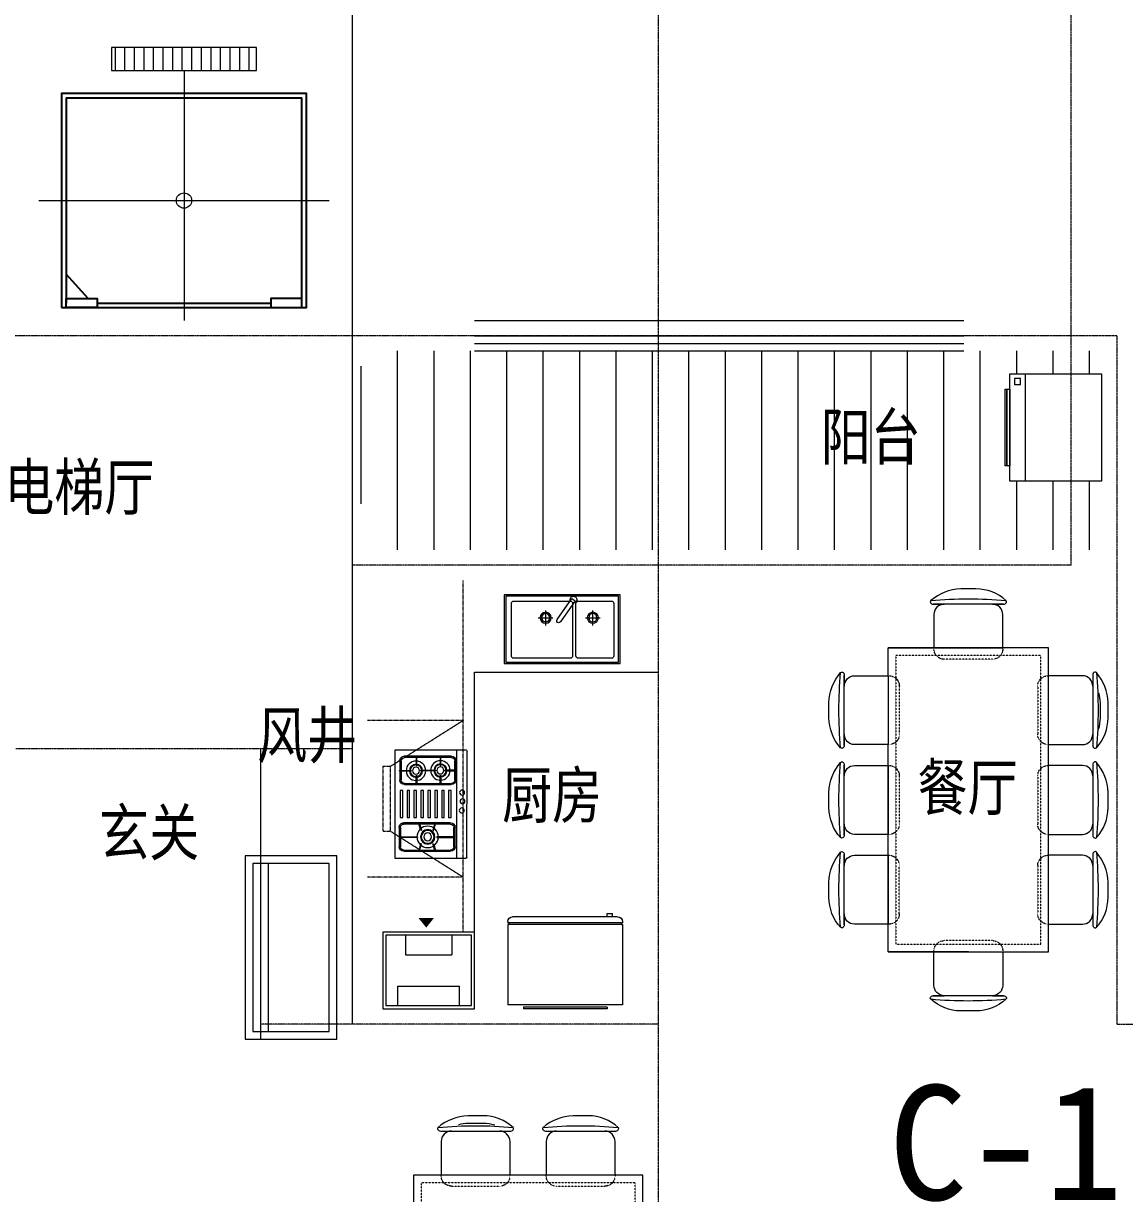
# Model space of a CAD drawing. Extents: x 5432254 to 5695744, y -448727 to -401527.
# Drawn here: x 5674773 to 5681973, y -428300 to -420649 of the extents above; entities that cross this region are included whole.
import ezdxf
from ezdxf.enums import TextEntityAlignment as Align

# ---------------------------------------------------------------- set-up
doc = ezdxf.new("R2010")
doc.units = 0
doc.linetypes.add('DASH', pattern=[0.35, 0.25, -0.1])
doc.linetypes.add('DOTE', pattern=[2.42, 2, -0.2, 0.02, -0.2])
doc.layers.get('0').update_dxf_attribs({"linetype": 'CONTINUOUS'})
for name, color, linetype, lineweight in [('DOTE', 251, 'DOTE', 0), ('PUB_HATCH', 8, 'CONTINUOUS', 9), ('SIGNT', 252, 'DOTE', 0), ('家具', 33, 'CONTINUOUS', 9), ('看线', 27, 'CONTINUOUS', 0), ('移动家具', 41, 'CONTINUOUS', 20), ('结构细线', 250, 'CONTINUOUS', 15)]:
    doc.layers.add(name, color=color, linetype=linetype, lineweight=lineweight)
for name, color, linetype in [('fd', 4, 'CONTINUOUS'), ('PUB_TEXT', 7, 'CONTINUOUS'), ('RAIL', 163, 'CONTINUOUS')]:
    doc.layers.add(name, color=color, linetype=linetype)
doc.styles.add('黑体', font='SIMHEI.TTF', dxfattribs={"height": 10})

# ---------------------------------------------------------------- blocks, each defined once
blk = doc.blocks.new('ev')
at = {"layer": '结构细线'}
h = blk.add_hatch(dxfattribs=at)
h.set_pattern_fill('ANSI31', color=256, scale=500, angle=45, style=0)
h.set_pattern_definition([(90, (0, 0), (-62.5, 1e-14), [])])
h.paths.add_polyline_path([(1227964.5, -497919), (1228914.5, -497919), (1228914.5, -497769), (1227964.5, -497769)])
at = {"layer": 'RAIL'}
blk.add_line((1227813.6, -499409), (1227669.5, -499249.4), dxfattribs=at)
for points in [[(1227639.5, -499469), (1229239.5, -499469), (1229239.5, -498069), (1227639.5, -498069)], [(1227871.2, -499469), (1227669.5, -499469), (1227669.5, -499409), (1227871.2, -499409)], [(1229007.8, -499469), (1229209.5, -499469), (1229209.5, -499409), (1229007.8, -499409)]]:
    blk.add_lwpolyline(points, close=True, dxfattribs=at)
for points in [[(1229209.5, -499439), (1229209.5, -499439), (1229209.5, -498099), (1227669.5, -498099), (1227669.5, -499439), (1227669.5, -499439)], [(1227871.2, -499439), (1229007.8, -499439)]]:
    blk.add_lwpolyline(points, dxfattribs=at)
at = {"layer": '结构细线'}
for p, q in [((1228439.5, -497919), (1228439.5, -499552.3)), ((1227489.5, -498769), (1229389.5, -498769))]:
    blk.add_line(p, q, dxfattribs=at)
blk.add_lwpolyline([(1227964.5, -497919), (1228914.5, -497919), (1228914.5, -497769), (1227964.5, -497769)], close=True, dxfattribs=at)
blk.add_circle((1228439.5, -498769), 50, dxfattribs=at)
blk = doc.blocks.new('fgjfgjgf')
at = {"layer": '家具', "color": 8, "linetype": 'DASH', "ltscale": 0.1}
for p, q in [((-18620.2, 391.3), (-18620.2, 76.3)), ((-18620.2, 391.3), (-18620.2, 76.3)), ((-18015.5, 76.3), (-18015.5, 391.3)), ((-18015.5, 76.3), (-18015.5, 391.3)), ((-18620.2, -295.5), (-18620.2, -610.5)), ((-18620.2, -295.5), (-18620.2, -610.5)), ((-18015.5, -610.5), (-18015.5, -295.5)), ((-18015.5, -610.5), (-18015.5, -295.5))]:
    blk.add_line(p, q, dxfattribs=at)
at = {"layer": '家具', "color": 8, "linetype": 'DASH'}
blk.add_line((-18691.7, -678), (-18687.7, -678), dxfattribs=at)
blk.add_line((-18691.7, -678), (-18687.7, -678), dxfattribs=at)
at = {"layer": '家具', "color": 8, "linetype": 'DASH', "ltscale": 0.1}
blk.add_lwpolyline([(-18641.7, 590.4), (-17991.7, 590.4), (-17991.7, -809.6), (-18641.7, -809.6)], close=True, dxfattribs=at)
for centre, start, end in [((-18687.7, 391.3), 0, 90), ((-18687.7, 391.3), 0, 90), ((-17948, 391.3), 90, 180), ((-17948, 391.3), 90, 180), ((-18687.7, 76.3), 270, 0), ((-18687.7, 76.3), 270, 0), ((-17948, 76.3), 180, 270), ((-17948, 76.3), 180, 270), ((-18687.7, -295.5), 0, 90), ((-17948, -295.5), 90, 180), ((-17948, -295.5), 90, 180), ((-18687.7, -610.5), 270, 0), ((-18687.7, -610.5), 270, 0), ((-17948, -610.5), 180, 270), ((-17948, -610.5), 180, 270)]:
    blk.add_arc(centre, 67.5, start, end, dxfattribs=at)
at = {"layer": '移动家具'}
for p, q in [((-18980.2, 463.8), (-18980.2, 3.8)), ((-18980.2, 463.8), (-18980.2, 3.8)), ((-17655.5, 3.8), (-17655.5, 463.8)), ((-17655.5, 3.8), (-17655.5, 463.8)), ((-18691.7, 8.8), (-18691.7, 458.8)), ((-17941.7, 458.8), (-17941.7, 8.8)), ((-18980.2, -223), (-18980.2, -683)), ((-18980.2, -223), (-18980.2, -683)), ((-18691.7, -678), (-18691.7, -228)), ((-17941.7, -228), (-17941.7, -678)), ((-17655.5, -683), (-17655.5, -223)), ((-17655.5, -683), (-17655.5, -223))]:
    blk.add_line(p, q, dxfattribs=at)
for points in [[(-17941.7, -859.6), (-18691.7, -859.6), (-18691.7, -678), (-18912.7, -678, -0.414214), (-18980.2, -610.5), (-18980.2, -683, -0.319431), (-18992.5, -701.5, -0.307703), (-19004, -698.8, -0.187559), (-19080.2, -502.6), (-19080.2, -403.5, -0.171658), (-19004, -207.3, -0.324647), (-18992.5, -204.6, -0.302537), (-18980.2, -223), (-18980.2, -295.5, -0.414214), (-18912.7, -228), (-18691.7, -228), (-18691.7, 8.8), (-18912.7, 8.8, -0.414214), (-18980.2, 76.3), (-18980.2, 3.8, -0.319431), (-18992.5, -14.7, -0.307703), (-19004, -12, -0.187559), (-19080.2, 184.2), (-19080.2, 283.4, -0.171658), (-19004, 479.5, -0.324647), (-18992.5, 482.2, -0.302537), (-18980.2, 463.8), (-18980.2, 391.3, -0.414214), (-18912.7, 458.8), (-18691.7, 458.8), (-18691.7, 640.4), (-17941.7, 640.4)], [(-18316.7, -859.6), (-17941.7, -859.6), (-17941.7, -678), (-17723, -678, 0.414214), (-17655.5, -610.5), (-17655.5, -683, 0.319431), (-17643.2, -701.5, 0.307703), (-17631.8, -698.8, 0.187559), (-17555.5, -502.6), (-17555.5, -403.5, 0.171658), (-17631.8, -207.3, 0.324647), (-17643.2, -204.6, 0.302537), (-17655.5, -223), (-17655.5, -295.5, 0.414214), (-17723, -228), (-17941.7, -228), (-17941.7, 8.8), (-17723, 8.8, 0.414214), (-17655.5, 76.3), (-17655.5, 3.8, 0.319431), (-17643.2, -14.7, 0.307703), (-17631.8, -12, 0.187559), (-17555.5, 184.2), (-17555.5, 283.4, 0.171658), (-17631.8, 479.5, 0.324647), (-17643.2, 482.2, 0.302537), (-17655.5, 463.8), (-17655.5, 391.3, 0.414214), (-17723, 458.8), (-17941.7, 458.8), (-17941.7, 640.4), (-18316.7, 640.4)], [(-19018.1, 108.9, -0.079824), (-19030.2, 184.2), (-19030.2, 282.6, -0.059527), (-19020.7, 344.8, -0.059527)]]:
    blk.add_lwpolyline(points, format="xyb", dxfattribs=at)
for centre, start, end in [((-16302.4, 233.8), 174.8023, 185.1977), ((-16302.4, 233.8), 174.8023, 185.1977), ((-20333.3, 233.8), 354.8023, 5.1977), ((-20333.3, 233.8), 354.8023, 5.1977), ((-16302.4, -453), 174.8023, 185.1977), ((-16302.4, -453), 174.8023, 185.1977), ((-20333.3, -453), 354.8023, 5.1977), ((-20333.3, -453), 354.8023, 5.1977)]:
    blk.add_arc(centre, 2712.7, start, end, dxfattribs=at)
blk = doc.blocks.new('wash')
at = {"layer": '家具'}
blk.add_line((1203881.8, -500461.8), (1203881.8, -501161.8), dxfattribs=at)
for points in [[(1203381.8, -500461.8), (1203381.8, -501161.8), (1203981.8, -501161.8), (1203981.8, -500461.8)], [(1203951.8, -500531.8), (1203911.8, -500531.8), (1203911.8, -500491.8), (1203951.8, -500491.8)], [(1204001.8, -501061.8), (1204001.8, -500561.8), (1203981.8, -500561.8), (1203981.8, -501061.8)], [(1204001.8, -501061.8), (1204011.8, -501061.8), (1204011.8, -500561.8), (1204001.8, -500561.8)]]:
    blk.add_lwpolyline(points, close=True, dxfattribs=at)
blk = doc.blocks.new('A$C40221361')
at = {"layer": '家具'}
for p, q in [((1022.8, 1724.7), (562.8, 1724.7)), ((1022.8, 1724.7), (562.8, 1724.7)), ((1609.6, 1724.7), (1149.6, 1724.7)), ((1609.6, 1724.7), (1149.6, 1724.7)), ((2196.5, 1724.8), (1736.5, 1724.8)), ((2196.5, 1724.8), (1736.5, 1724.8)), ((100, 683.5), (100, 1143.5)), ((100, 683.5), (100, 1143.5)), ((2659.3, 683.5), (2659.3, 1143.5)), ((2659.3, 683.5), (2659.3, 1143.5)), ((562.8, 100), (1022.8, 100)), ((562.8, 100), (1022.8, 100)), ((1149.6, 100), (1609.6, 100)), ((1149.6, 100), (1609.6, 100)), ((1736.5, 100), (2196.5, 100)), ((1736.5, 100), (2196.5, 100))]:
    blk.add_line(p, q, dxfattribs=at)
at = {"layer": '家具', "color": 8, "linetype": 'DASH', "ltscale": 0.1}
for p, q in [((950.3, 1364.7), (635.3, 1364.7)), ((950.3, 1364.7), (635.3, 1364.7)), ((1537.1, 1364.7), (1222.1, 1364.7)), ((1537.1, 1364.7), (1222.1, 1364.7)), ((2124, 1364.8), (1809, 1364.8)), ((2124, 1364.8), (1809, 1364.8)), ((460, 756), (460, 1071)), ((460, 756), (460, 1071)), ((2299.3, 756), (2299.3, 1071)), ((2299.3, 756), (2299.3, 1071)), ((635.3, 460), (950.3, 460)), ((635.3, 460), (950.3, 460)), ((1222.1, 460), (1537.1, 460)), ((1222.1, 460), (1537.1, 460)), ((1809, 460), (2124, 460)), ((1809, 460), (2124, 460))]:
    blk.add_line(p, q, dxfattribs=at)
at = {"layer": '家具', "color": 8, "linetype": 'DASH'}
for p, q in [((1604.6, 388.5), (1604.6, 392.5)), ((1604.6, 388.5), (1604.6, 392.5)), ((2191.5, 388.5), (2191.5, 392.5)), ((2191.5, 388.5), (2191.5, 392.5))]:
    blk.add_line(p, q, dxfattribs=at)
at = {"layer": '家具', "color": 8, "linetype": 'DASH', "ltscale": 0.1}
blk.add_lwpolyline([(436.2, 438.5), (436.2, 1388.5), (2323.1, 1388.5), (2323.1, 438.5)], close=True, dxfattribs=at)
at = {"layer": '家具'}
for centre, start, end in [((792.8, -953.1), 84.8023, 95.1977), ((792.8, -953.1), 84.8023, 95.1977), ((1379.6, -953.1), 84.8023, 95.1977), ((1379.6, -953.1), 84.8023, 95.1977), ((1966.5, -953.1), 84.8023, 95.1977), ((1966.5, -953.1), 84.8023, 95.1977), ((2777.8, 913.5), 174.8023, 185.1977), ((2777.8, 913.5), 174.8023, 185.1977), ((-18.6, 913.5), 354.8023, 5.1977), ((-18.6, 913.5), 354.8023, 5.1977), ((792.8, 2777.8), 264.8023, 275.1977), ((792.8, 2777.8), 264.8023, 275.1977), ((1379.6, 2777.8), 264.8023, 275.1977), ((1379.6, 2777.8), 264.8023, 275.1977), ((1966.5, 2777.9), 264.8023, 275.1977), ((1966.5, 2777.9), 264.8023, 275.1977)]:
    blk.add_arc(centre, 2712.7, start, end, dxfattribs=at)
at = {"layer": '家具', "color": 8, "linetype": 'DASH', "ltscale": 0.1}
for centre, start, end in [((635.3, 1432.2), 180, 270), ((635.3, 1432.2), 180, 270), ((950.3, 1432.2), 270, 0), ((950.3, 1432.2), 270, 0), ((1222.1, 1432.2), 180, 270), ((1222.1, 1432.2), 180, 270), ((1537.1, 1432.2), 270, 0), ((1537.1, 1432.2), 270, 0), ((1809, 1432.3), 180, 270), ((1809, 1432.3), 180, 270), ((2124, 1432.3), 270, 0), ((2124, 1432.3), 270, 0), ((392.5, 1071), 0, 90), ((392.5, 1071), 0, 90), ((2366.8, 1071), 90, 180), ((2366.8, 1071), 90, 180), ((392.5, 756), 270, 0), ((392.5, 756), 270, 0), ((2366.8, 756), 180, 270), ((2366.8, 756), 180, 270), ((635.3, 392.5), 90, 180), ((635.3, 392.5), 90, 180), ((950.3, 392.5), 0, 90), ((950.3, 392.5), 0, 90), ((1222.1, 392.5), 90, 180), ((1537.1, 392.5), 0, 90), ((1537.1, 392.5), 0, 90), ((1809, 392.5), 90, 180), ((2124, 392.5), 0, 90), ((2124, 392.5), 0, 90)]:
    blk.add_arc(centre, 67.5, start, end, dxfattribs=at)
at = {"layer": '移动家具'}
for p, q in [((567.8, 1438.5), (1017.8, 1438.5)), ((1154.6, 1438.5), (1604.6, 1438.5)), ((1741.5, 1438.5), (2191.5, 1438.5)), ((386.2, 1138.5), (386.2, 688.5)), ((2373.1, 1138.5), (2373.1, 688.5)), ((1017.8, 388.5), (567.8, 388.5)), ((1604.6, 388.5), (1154.6, 388.5)), ((2191.5, 388.5), (1741.5, 388.5))]:
    blk.add_line(p, q, dxfattribs=at)
for points in [[(1017.8, 1438.5), (1017.8, 1657.2, 0.414214), (950.3, 1724.7), (1022.8, 1724.7, 0.319431), (1041.3, 1737, 0.307703), (1038.6, 1748.4, 0.187559), (842.4, 1824.7), (743.2, 1824.7, 0.171658), (547.1, 1748.4, 0.324647), (544.4, 1737, 0.302537), (562.8, 1724.7), (635.3, 1724.7, 0.414214), (567.8, 1657.2), (567.8, 1438.5)], [(1604.6, 1438.6), (1604.6, 1657.2, 0.414214), (1537.1, 1724.7), (1609.6, 1724.7, 0.319431), (1628.1, 1737, 0.307703), (1625.4, 1748.4, 0.187559), (1429.2, 1824.7), (1330.1, 1824.7, 0.171658), (1133.9, 1748.4, 0.324647), (1131.2, 1737, 0.302537), (1149.6, 1724.7), (1222.1, 1724.7, 0.414214), (1154.6, 1657.2), (1154.6, 1438.5)], [(2191.5, 1438.6), (2191.5, 1657.3, 0.414214), (2124, 1724.8), (2196.5, 1724.8, 0.319431), (2214.9, 1737.1, 0.307703), (2212.2, 1748.5, 0.187559), (2016, 1824.8), (1916.9, 1824.8, 0.171658), (1720.7, 1748.5, 0.324647), (1718, 1737.1, 0.302537), (1736.5, 1724.8), (1809, 1724.8, 0.414214), (1741.5, 1657.3), (1741.5, 1438.5)], [(1154.6, 388.5), (1017.8, 388.5), (1017.8, 167.5, -0.414214), (950.3, 100), (1022.8, 100, -0.319431), (1041.3, 87.7, -0.307703), (1038.6, 76.3, -0.187559), (842.4, 0), (743.2, 0, -0.171658), (547.1, 76.3, -0.324647), (544.4, 87.7, -0.302537), (562.8, 100), (635.3, 100, -0.414214), (567.8, 167.5), (567.8, 388.5), (386.2, 388.5), (386.2, 1438.5)], [(386.2, 688.5), (167.5, 688.5, -0.414214), (100, 756), (100, 683.5, -0.319431), (87.7, 665, -0.307703), (76.3, 667.7, -0.187559), (0, 863.9), (0, 963.1, -0.171658), (76.3, 1159.2, -0.324647), (87.7, 1161.9, -0.302537), (100, 1143.5), (100, 1071, -0.414214), (167.5, 1138.5), (386.2, 1138.5)], [(2373.1, 688.5), (2591.8, 688.5, 0.414214), (2659.3, 756), (2659.3, 683.5, 0.319431), (2671.6, 665, 0.307703), (2683, 667.7, 0.187559), (2759.3, 863.9), (2759.3, 963.1, 0.171658), (2683, 1159.2, 0.324647), (2671.6, 1161.9, 0.302537), (2659.3, 1143.5), (2659.3, 1071, 0.414214), (2591.8, 1138.5), (2373.1, 1138.5)], [(1604.6, 388.5), (1604.6, 167.5, -0.414214), (1537.1, 100), (1609.6, 100, -0.319431), (1628.1, 87.7, -0.307703), (1625.4, 76.3, -0.187559), (1429.2, 0), (1330.1, 0, -0.171658), (1133.9, 76.3, -0.324647), (1131.2, 87.7, -0.302537), (1149.6, 100), (1222.1, 100, -0.414214), (1154.6, 167.5), (1154.6, 388.5)], [(2191.5, 388.5), (2191.5, 167.5, -0.414214), (2124, 100), (2196.5, 100, -0.319431), (2214.9, 87.8, -0.307703), (2212.2, 76.3, -0.187559), (2016, 0), (1916.9, 0, -0.171658), (1720.7, 76.3, -0.324647), (1718, 87.8, -0.302537), (1736.5, 100), (1809, 100, -0.414214), (1741.5, 167.5), (1741.5, 388.5)], [(917.7, 62.1, -0.079824), (842.4, 50), (744.1, 50, -0.059527), (681.8, 59.6, -0.059527)]]:
    blk.add_lwpolyline(points, format="xyb", dxfattribs=at)
for points in [[(567.8, 1438.5), (386.2, 1438.5), (386.2, 913.5)], [(1154.6, 1438.5), (1017.8, 1438.5)], [(2373.1, 913.5), (2373.1, 1438.5), (1154.6, 1438.5)], [(2373.1, 1438.5), (2373.1, 388.5), (1604.6, 388.5)]]:
    blk.add_lwpolyline(points, dxfattribs=at)
blk = doc.blocks.new('A$C0C200289')
at = {"layer": '家具'}
for p, q in [((500.3, 622.7), (-48.2, 622.7)), ((-48.2, 613.4), (-48.2, 622.7)), ((500.3, 613.4), (-48.2, 613.4)), ((500.3, 613.4), (500.3, 622.7)), ((-150, 71.8), (-150, 596.8)), ((600, 596.8), (-150, 596.8)), ((600, 71.8), (600, 596.8)), ((-144.1, 71.8), (-150, 71.8)), ((-150, 53.3), (-150, 61.8)), ((-144.1, 61.8), (-150, 61.8)), ((-144.1, 61.8), (-144.1, 71.8)), ((568.5, 21.8), (-118.5, 21.8)), ((499.1, 21.8), (499.1, 0)), ((535.3, 21.8), (535.3, 0)), ((594.1, 61.8), (594.1, 71.8)), ((594.1, 71.8), (600, 71.8)), ((594.1, 61.8), (600, 61.8)), ((600, 53.3), (600, 61.8)), ((499.1, 0), (535.3, 0))]:
    blk.add_line(p, q, dxfattribs=at)
at = {"layer": '家具', "color": 251}
for p, q in [((594.1, 71.8), (-144.1, 71.8)), ((594.1, 61.8), (-144.1, 61.8))]:
    blk.add_line(p, q, dxfattribs=at)
at = {"layer": '家具'}
for centre, start, end in [((-118.5, 53.3), 180, 270), ((568.5, 53.3), 270, 0)]:
    blk.add_arc(centre, 31.5, start, end, dxfattribs=at)
blk = doc.blocks.new('A$C1BE601A8')
at = {"layer": '家具'}
for p, q in [((0, 0), (0, 450)), ((0, 450), (757, 450)), ((757, 450), (757, 0)), ((757, 0), (0, 0))]:
    blk.add_line(p, q, dxfattribs=at)
at = {"layer": '家具', "color": 251}
for p, q in [((10, 10), (10, 440)), ((10, 440), (747, 440)), ((40.7, 393.4), (40.7, 50.3)), ((273, 408.4), (55.7, 408.4)), ((288, 50.3), (288, 393.4)), ((315, 426.6), (293.3, 411.4)), ((293.3, 411.4), (390, 273.1)), ((310.5, 393.4), (310.5, 50.3)), ((411.8, 288.3), (315, 426.6)), ((694.6, 408.4), (325.5, 408.4)), ((709.6, 50.3), (709.6, 393.4)), ((747, 440), (747, 10)), ((177.7, 248.1), (177.7, 348.3)), ((486.1, 248.1), (486.1, 348.3)), ((225.9, 299.6), (129.9, 299.6)), ((534.3, 299.6), (438.3, 299.6)), ((747, 10), (10, 10)), ((55.7, 35.3), (273, 35.3)), ((325.5, 35.3), (694.6, 35.3))]:
    blk.add_line(p, q, dxfattribs=at)
for centre, radius in [((177.7, 299.6), 36.1), ((177.7, 299.6), 27.1), ((486.1, 299.6), 36.1), ((486.1, 299.6), 27.1)]:
    blk.add_circle(centre, radius, dxfattribs=at)
for centre, radius, start, end in [((55.7, 393.4), 15, 90, 180), ((273, 393.4), 15, 0, 90), ((304.2, 419), 21.7, 342.60679, 267.3353), ((325.5, 393.4), 15, 90, 180), ((694.6, 393.4), 15, 0, 90), ((400.9, 280.7), 13.3, 214.97105, 34.97105), ((55.7, 50.3), 15, 180, 270), ((273, 50.3), 15, 270, 0), ((325.5, 50.3), 15, 180, 270), ((694.6, 50.3), 15, 270, 0)]:
    blk.add_arc(centre, radius, start, end, dxfattribs=at)
blk = doc.blocks.new('ddfdf')
at = {"layer": '家具'}
for p, q in [((15801.2, -30110.3), (15800.7, -30821.9)), ((16259.8, -30110.6), (15801.2, -30110.3)), ((16269.8, -30120.6), (16269.8, -30812.2)), ((15800.7, -30821.9), (16259.8, -30822.2))]:
    blk.add_line(p, q, dxfattribs=at)
at = {"layer": '家具', "color": 251}
for p, q in [((16201.5, -30822.1), (16202, -30110.6)), ((15826.1, -30314.4), (15826.2, -30188.6)), ((15834.1, -30314.4), (15834.2, -30188.6)), ((15856.2, -30158.6), (16162.7, -30158.8)), ((15856.2, -30166.6), (16162.7, -30166.8)), ((15952.1, -30158.8), (15956.9, -30157.2)), ((15968, -30207.9), (15952.1, -30158.8)), ((15956.9, -30157.2), (15972.8, -30206.4)), ((15972.8, -30206.4), (15968, -30207.9)), ((16062, -30157.3), (16046, -30206.4)), ((16046, -30206.4), (16050.8, -30208)), ((16050.8, -30208), (16066.8, -30158.9)), ((16066.8, -30158.9), (16062, -30157.3)), ((16184.7, -30188.9), (16184.6, -30314.6)), ((16192.7, -30188.9), (16192.6, -30314.6)), ((15828.8, -30247.7), (15828.8, -30252.3)), ((15946.6, -30247.8), (15828.8, -30247.7)), ((15828.8, -30252.3), (15946.6, -30252.4)), ((15946.6, -30252.4), (15946.6, -30247.8)), ((15968, -30295.3), (15952, -30344.3)), ((15972.8, -30296.8), (15968, -30295.3)), ((16046, -30296.9), (16050.8, -30295.3)), ((16050.8, -30295.3), (16066.7, -30344.4)), ((16072.2, -30252.4), (16072.2, -30247.9)), ((16072.2, -30247.9), (16190, -30247.9)), ((16190, -30252.5), (16072.2, -30252.4)), ((16190, -30247.9), (16190, -30252.5)), ((16162.6, -30336.6), (15856.1, -30336.4)), ((16162.6, -30344.6), (15856.1, -30344.4)), ((15952, -30344.3), (15956.8, -30345.9)), ((15956.8, -30345.9), (15972.8, -30296.8)), ((16061.9, -30346), (16046, -30296.9)), ((16066.7, -30344.4), (16061.9, -30346)), ((15832.3, -30555.7), (15832.4, -30379.5)), ((15832.4, -30379.5), (15849.1, -30379.5)), ((15849.1, -30379.5), (15849, -30555.7)), ((15877.6, -30555.7), (15877.8, -30379.5)), ((15877.8, -30379.5), (15894.4, -30379.5)), ((15894.4, -30379.5), (15894.3, -30555.7)), ((15923, -30555.8), (15923.1, -30379.5)), ((15923.1, -30379.5), (15939.8, -30379.6)), ((15939.8, -30379.6), (15939.6, -30555.8)), ((15968.3, -30555.8), (15968.4, -30379.6)), ((15968.4, -30379.6), (15985.1, -30379.6)), ((15985.1, -30379.6), (15985, -30555.8)), ((16013.7, -30555.8), (16013.8, -30379.6)), ((16013.8, -30379.6), (16030.4, -30379.6)), ((16030.4, -30379.6), (16030.3, -30555.8)), ((16059, -30555.9), (16059.1, -30379.6)), ((16059.1, -30379.6), (16075.8, -30379.6)), ((16075.8, -30379.6), (16075.6, -30555.9)), ((16104.3, -30555.9), (16104.4, -30379.7)), ((16104.4, -30379.7), (16121.1, -30379.7)), ((16121.1, -30379.7), (16121, -30555.9)), ((16149.7, -30555.9), (16149.8, -30379.7)), ((16149.8, -30379.7), (16166.4, -30379.7)), ((16166.4, -30379.7), (16166.3, -30555.9)), ((15849, -30555.7), (15832.3, -30555.7)), ((15860.7, -30594.4), (16167.1, -30594.6)), ((15894.3, -30555.7), (15877.6, -30555.7)), ((15939.6, -30555.8), (15923, -30555.8)), ((15937.2, -30594.5), (15937.1, -30654.3)), ((15941.7, -30594.5), (15937.2, -30594.5)), ((15941.7, -30654.3), (15941.7, -30594.5)), ((15985, -30555.8), (15968.3, -30555.8)), ((16030.3, -30555.8), (16013.7, -30555.8)), ((16075.6, -30555.9), (16059, -30555.9)), ((16094.9, -30594.6), (16094.9, -30654.4)), ((16099.5, -30594.6), (16094.9, -30594.6)), ((16099.5, -30654.4), (16099.5, -30594.6)), ((16121, -30555.9), (16104.3, -30555.9)), ((16166.3, -30555.9), (16149.7, -30555.9)), ((15830.6, -30750.1), (15830.7, -30624.4)), ((15838.6, -30750.1), (15838.7, -30624.4)), ((15860.7, -30602.4), (16167.1, -30602.6)), ((15937.1, -30654.3), (15941.7, -30654.3)), ((16094.9, -30654.4), (16099.5, -30654.4)), ((16189.1, -30624.6), (16189, -30750.4)), ((16197.1, -30624.6), (16197, -30750.4)), ((15828.6, -30681.6), (15828.6, -30686.2)), ((15904.3, -30681.6), (15828.6, -30681.6)), ((15828.6, -30686.2), (15904.3, -30686.2)), ((15904.3, -30686.2), (15904.3, -30681.6)), ((15937, -30779.9), (15937.1, -30720.2)), ((15937.1, -30720.2), (15941.7, -30720.2)), ((15941.7, -30720.2), (15941.6, -30779.9)), ((15968.2, -30683.8), (15968.2, -30688.4)), ((16063.1, -30683.9), (15968.2, -30683.8)), ((15968.2, -30688.4), (16063.1, -30688.5)), ((16063.1, -30688.5), (16063.1, -30683.9)), ((16094.8, -30780), (16094.8, -30720.3)), ((16094.8, -30720.3), (16099.4, -30720.3)), ((16099.4, -30720.3), (16099.4, -30780)), ((16125.6, -30689.6), (16125.6, -30685)), ((16125.6, -30685), (16199.2, -30685)), ((16199.2, -30689.6), (16125.6, -30689.6)), ((16199.2, -30685), (16199.2, -30689.6)), ((16167, -30772.4), (15860.6, -30772.2)), ((16167, -30780.4), (15860.6, -30780.2)), ((15941.6, -30779.9), (15937, -30779.9)), ((16099.4, -30780), (16094.8, -30780))]:
    blk.add_line(p, q, dxfattribs=at)
for centre, radius in [((16012.9, -30252.9), 70.1), ((16012.9, -30252.9), 47.3), ((16012.9, -30252.9), 41.8), ((16012.9, -30252.9), 25.3), ((16235.4, -30425.8), 16.2), ((16240.2, -30485.3), 16.2), ((16237.7, -30542.5), 16.2), ((15935.8, -30685.1), 63.7), ((15935.8, -30685.1), 43), ((15935.8, -30685.1), 38), ((15935.8, -30685.1), 23), ((16095.7, -30687.3), 63.7), ((16095.7, -30687.3), 43), ((16095.7, -30687.3), 38), ((16095.7, -30687.3), 23)]:
    blk.add_circle(centre, radius, dxfattribs=at)
at = {"layer": '家具'}
for centre, start, end in [((16259.8, -30120.6), 0, 89.96104), ((16259.8, -30812.2), 269.96104, 0)]:
    blk.add_arc(centre, 10, start, end, dxfattribs=at)
at = {"layer": '家具', "color": 251}
for centre, radius, start, end in [((15856.2, -30188.6), 30, 89.96104, 179.96104), ((15856.2, -30188.6), 22, 89.96104, 179.96104), ((16162.7, -30188.8), 30, 359.96104, 89.96104), ((16162.7, -30188.8), 22, 359.96104, 89.96104), ((15856.1, -30314.4), 30, 179.96104, 269.96104), ((15856.1, -30314.4), 22, 179.96104, 269.96104), ((16162.6, -30314.6), 30, 269.96104, 359.96104), ((16162.6, -30314.6), 22, 269.96104, 359.96104), ((15860.7, -30624.4), 30, 89.96104, 179.96104), ((16167.1, -30624.6), 30, 359.96104, 89.96104), ((15860.7, -30624.4), 22, 89.96104, 179.96104), ((16167.1, -30624.6), 22, 359.96104, 89.96104), ((15860.6, -30750.2), 30, 179.96104, 269.96104), ((15860.6, -30750.2), 22, 179.96104, 269.96104), ((16167, -30750.4), 30, 269.96104, 359.96104), ((16167, -30750.4), 22, 269.96104, 359.96104)]:
    blk.add_arc(centre, radius, start, end, dxfattribs=at)
blk = doc.blocks.new('A$C6CE46E26')
at = {"layer": 'fd'}
blk.add_lwpolyline([(0, 283.8, 100, 0, 0), (62, 283.8, 0, 0, 0)], format="xyseb", dxfattribs=at)
at = {"layer": '家具'}
for p, q in [((445.3, 98.3), (445.3, 501.7)), ((572.3, 501.7), (445.3, 501.7)), ((112.3, 451.7), (239.3, 451.7)), ((239.3, 148.3), (239.3, 451.7)), ((112.3, 148.3), (239.3, 148.3)), ((572.3, 98.3), (445.3, 98.3))]:
    blk.add_line(p, q, dxfattribs=at)
for points in [[(592.3, 0), (592.3, 600), (92.3, 600), (92.3, 0)], [(572.3, 20), (572.3, 580), (112.3, 580), (112.3, 20)]]:
    blk.add_lwpolyline(points, close=True, dxfattribs=at)

msp = doc.modelspace()

# ---------------------------------------------------------------- hatches: boundary and pattern name
at = {"layer": 'PUB_HATCH'}
h = msp.add_hatch(dxfattribs=at)
h.set_pattern_fill('LINE', color=256, scale=250, angle=90, style=0)
h.set_pattern_definition([(90, (6995956.27, 172672.58), (238.125, 1e-14), [])])
h.paths.add_polyline_path([(5680528.7, -423601.4), (5680112.6, -423601.4), (5680112.6, -423144.8), (5680528.7, -423144.8)], flags=24)
h.paths.add_polyline_path([(5681823.4, -423640.9), (5681323.4, -423640.9), (5681323.4, -422940.9), (5681823.4, -422940.9)], flags=16)
h.paths.add_polyline_path([(5681123.4, -422790.9), (5681823.4, -422790.9), (5681823.4, -424090.9), (5677023.4, -424090.9), (5677023.4, -423790.9), (5676923.4, -423790.9), (5676923.4, -422890.9), (5677023.4, -422890.9), (5677023.4, -422790.9), (5677723.4, -422790.9)])
h.paths.add_polyline_path([(5681323.4, -423640.9), (5681323.4, -422940.9), (5681223.4, -422940.9), (5681223.4, -423640.9)])

# ---------------------------------------------------------------- linework, layer by layer
at = {"layer": 'DOTE', "ltscale": 0.5}
for p, q in [((5676923.4, -415595.8), (5676923.4, -427190.9)), ((5676323.4, -425390.9), (5676323.4, -427190.9))]:
    msp.add_line(p, q, dxfattribs=at)
at = {"layer": 'DOTE'}
for p, q in [((5681623.4, -424190.9), (5681623.4, -415595.8)), ((5678923.4, -415735.9), (5678923.4, -436290.9)), ((5681923.4, -422690.9), (5654323.4, -422690.9)), ((5681923.4, -422690.9), (5681923.4, -427190.9)), ((5681623.4, -424190.9), (5676923.4, -424190.9)), ((5676923.4, -425390.9), (5674723.4, -425390.9)), ((5678923.4, -427190.9), (5676323.4, -427190.9)), ((5681923.4, -427190.9), (5684023.4, -427190.9))]:
    msp.add_line(p, q, dxfattribs=at)
at = {"layer": 'SIGNT', "linetype": 'DASH', "ltscale": 0.5}
for p, q in [((5677649, -426590.9), (5677649, -424290.9)), ((5677649, -425207), (5677023.4, -425207)), ((5677649, -425207), (5677174, -425507)), ((5677174, -425930.4), (5677649, -426230.4)), ((5677649, -426230.4), (5677023.4, -426230.4))]:
    msp.add_line(p, q, dxfattribs=at)
msp.add_lwpolyline([(5677174, -425507), (5677124, -425507), (5677124, -425930.4), (5677174, -425930.4)], close=True, dxfattribs=at)
at = {"layer": '家具'}
for points in [[(5677723.4, -427090.9), (5677723.4, -424890.9), (5678923.4, -424890.9)], [(5676223.4, -426090.9), (5676223.4, -427290.9), (5676823.4, -427290.9), (5676823.4, -426090.9), (5676223.4, -426090.9)], [(5676323.4, -426090.9), (5676323.4, -427290.9), (5676823.4, -427290.9), (5676823.4, -426090.9), (5676323.4, -426090.9)]]:
    msp.add_lwpolyline(points, dxfattribs=at)
for points in [[(5676273.4, -426140.9), (5676273.4, -427240.9), (5676773.4, -427240.9), (5676773.4, -426140.9)], [(5676373.4, -426140.9), (5676373.4, -427240.9), (5676773.4, -427240.9), (5676773.4, -426140.9)]]:
    msp.add_lwpolyline(points, close=True, dxfattribs=at)
at = {"layer": '看线'}
for p, q in [((5677723.4, -422590.9), (5680923.4, -422590.9)), ((5677723.4, -422690.9), (5680923.4, -422690.9)), ((5677723.4, -422740.9), (5680923.4, -422740.9)), ((5677723.4, -422790.9), (5680923.4, -422790.9))]:
    msp.add_line(p, q, dxfattribs=at)

# ---------------------------------------------------------------- block references
at = {"rotation": 270}
msp.add_blockref('A$C6CE46E26', (5677123.4, -426498.6), dxfattribs=at)
at = {"layer": 'RAIL'}
msp.add_blockref('ev', (4447384, 76961.4), dxfattribs=at)
at = {"layer": '家具', "xscale": -1}
msp.add_blockref('wash', (6885205.2, 77520.9), dxfattribs=at)
for name, p, rotation in [('A$C40221361', (5681865.3, -424346.4), 90), ('A$C1BE601A8', (5678674.3, -424834.7), 359.9999999466392), ('ddfdf', (5661383.5, -456209.4), 179.9610390905276), ('A$C0C200289', (5678090.4, -426468.2), 179.9999999466392), ('fgjfgjgf', (5677963.8, -446871.1), 90.00000010672167)]:
    msp.add_blockref(name, p, dxfattribs=dict(at, rotation=rotation))

# ---------------------------------------------------------------- texts
at = {"layer": 'PUB_TEXT', "style": '黑体', "width": 0.8}
for s, p in [('阳台', (5680313.9, -423502.2)), ('电梯厅', (5675139, -423830.4)), ('风井', (5676628.4, -425450.9)), ('餐厅', (5680946.5, -425793.3)), ('玄关', (5675595.3, -426088.5))]:
    msp.add_text(s, height=300, dxfattribs=at).set_placement(p, align=Align.CENTER)
msp.add_text('厨房', height=300, rotation=360, dxfattribs=at).set_placement((5678230.5, -425843.9), align=Align.CENTER)
at = {"layer": 'PUB_TEXT', "style": '黑体'}
msp.add_text('C-1', height=750, dxfattribs=at).set_placement((5681197.2, -428340.9), align=Align.CENTER)

doc.saveas('drawing.dxf')
